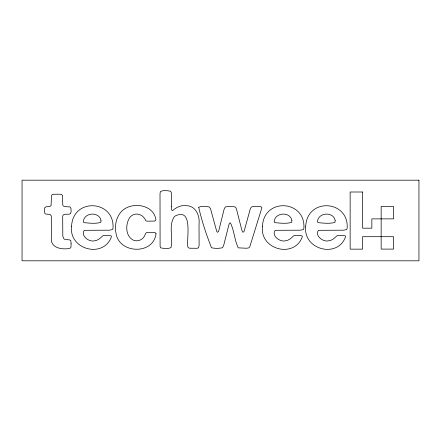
<?xml version="1.0" encoding="UTF-8"?>
<svg xmlns="http://www.w3.org/2000/svg" width="441" height="441" viewBox="0 0 441 441"><rect width="100%" height="100%" fill="white"/><g stroke="black" fill="none" stroke-linecap="round" stroke-linejoin="round"><path stroke-width="0.66" d="M71.089 243.399L71.051 246.508L70.692 247.693L69.717 248.41C61.922 249.926 49.894 247.985 51.377 237.501L51.299 215.936L50.169 214.48L45.561 213.995L44.756 213.268L44.431 210.363L44.591 208.02L45.969 206.807L49.601 206.603L51.057 205.677L51.542 195.335L52.755 194.288L59.055 194.205L61.194 194.327L62.528 195.335L62.771 204.988L63.173 205.919L65.235 206.686L69.959 206.89L70.968 208.339L71.128 211.812L70.384 213.775C68.146 215.021 65.103 213.218 63.135 215.087L62.688 216.338L62.809 236.089L63.818 238.713L64.91 239.402L69.717 239.926L70.764 240.571L71.089 243.399M171.406 206.322L171.406 209.028L171.77 210.159L172.613 210.605C176.378 207.27 181.245 204.878 186.427 205.677C195.942 205.837 200.005 215.925 199.029 224.171L199.112 245.417L198.544 247.759L197.254 248.289L189.255 248.206L187.965 247.197L187.723 246.023C186.631 237.732 193.312 206.713 174.636 216.255C168.065 225.208 173.44 237.523 170.998 247.599C167.933 249.06 163.903 248.498 160.662 247.842L160.133 246.591L160.094 244.854L160.011 193.803L160.337 191.703C163.22 189.702 167.398 190.793 170.595 191.218L171.323 192.59L171.406 206.322M156.048 233.664C153.485 255.124 118.998 253.895 116.022 233.261C114.451 225.649 116.159 217.088 121.633 211.327C131.55 201.096 154.207 204.409 155.927 220.053L154.797 221.062L147.162 221.184L145.91 220.864C143.402 214.585 135.977 211.498 130.481 216.619C124.974 223.311 125.084 236.922 134.075 240.488C138.976 241.96 144.4 238.691 145.425 233.664L146.555 232.572L148.898 232.291L155.039 232.534L156.048 233.664M71.541 226.757C69.017 249.815 103.767 258.784 111.485 236.613L111.126 235.885C108.508 235.053 105.575 235.285 102.885 235.726C100.526 237.837 98.227 240.422 94.804 240.731C89.17 242.572 80.179 235.588 84.303 230.312L109.55 230.191L112.416 229.585L112.984 228.537C115.2 199.845 72.517 197.099 71.541 226.757M262.428 226.757C259.903 249.815 294.654 258.784 302.372 236.613L302.008 235.885C299.389 235.053 296.457 235.285 293.772 235.726C291.407 237.837 289.114 240.422 285.691 240.731C280.057 242.572 271.066 235.588 275.19 230.312L300.437 230.191L303.303 229.585L303.866 228.537C306.082 199.845 263.404 197.099 262.428 226.757M305.696 226.757C303.171 249.815 337.916 258.784 345.639 236.613L345.275 235.885C342.657 235.053 339.724 235.285 337.034 235.726C334.675 237.837 332.382 240.422 328.958 240.731C323.325 242.572 314.334 235.588 318.457 230.312L343.699 230.191L346.571 229.585L347.133 228.537C349.349 199.845 306.666 197.099 305.696 226.757M100.983 220.335L100.862 222.314C95.548 224.006 89.385 223.085 83.9 222.639L83.377 221.829C83.492 212.551 99.093 211.096 100.983 220.335M291.87 220.335L291.749 222.314C286.435 224.006 280.272 223.085 274.787 222.639L274.263 221.829C274.379 212.551 289.98 211.096 291.87 220.335M335.138 220.335L335.017 222.314C329.697 224.006 323.54 223.085 318.055 222.639L317.531 221.829C317.647 212.551 333.242 211.096 335.138 220.335M198.726 207.292C201.719 220.858 206.41 234.772 211.487 247.759C215.004 248.586 218.957 248.509 222.473 247.759L223.604 245.659L228.934 224.656L229.381 223.405L230.389 222.799C234.27 230.643 234.48 240.025 238.228 247.842L246.547 248.244L248.647 247.925L249.738 246.91L261.893 207.777L261.006 206.724L259.793 206.564L252.522 206.647L251.232 207.127L250.179 209.271L244.286 230.715L243.84 231.729L242.908 232.253L241.861 230.23L236.448 208.99L235.56 207.127C232.313 206.151 228.609 206.294 225.301 206.967L224.089 209.31L218.675 231.123L217.628 232.33L216.74 231.442L210.6 209.028L209.387 206.967C205.997 206.487 201.824 205.572 198.726 207.292M418.95 180.193L22.05 180.187L22.05 260.807L418.95 260.813L418.95 180.193M362.552 192.006L350.148 192.006L350.148 249.154L362.552 249.154L362.552 236.696L393.559 236.696L393.559 249.099L381.156 249.099L381.156 206.471L393.559 206.471L393.559 218.874L371.851 218.874L371.851 228.179L362.552 228.179L362.552 192.006"/></g></svg>
